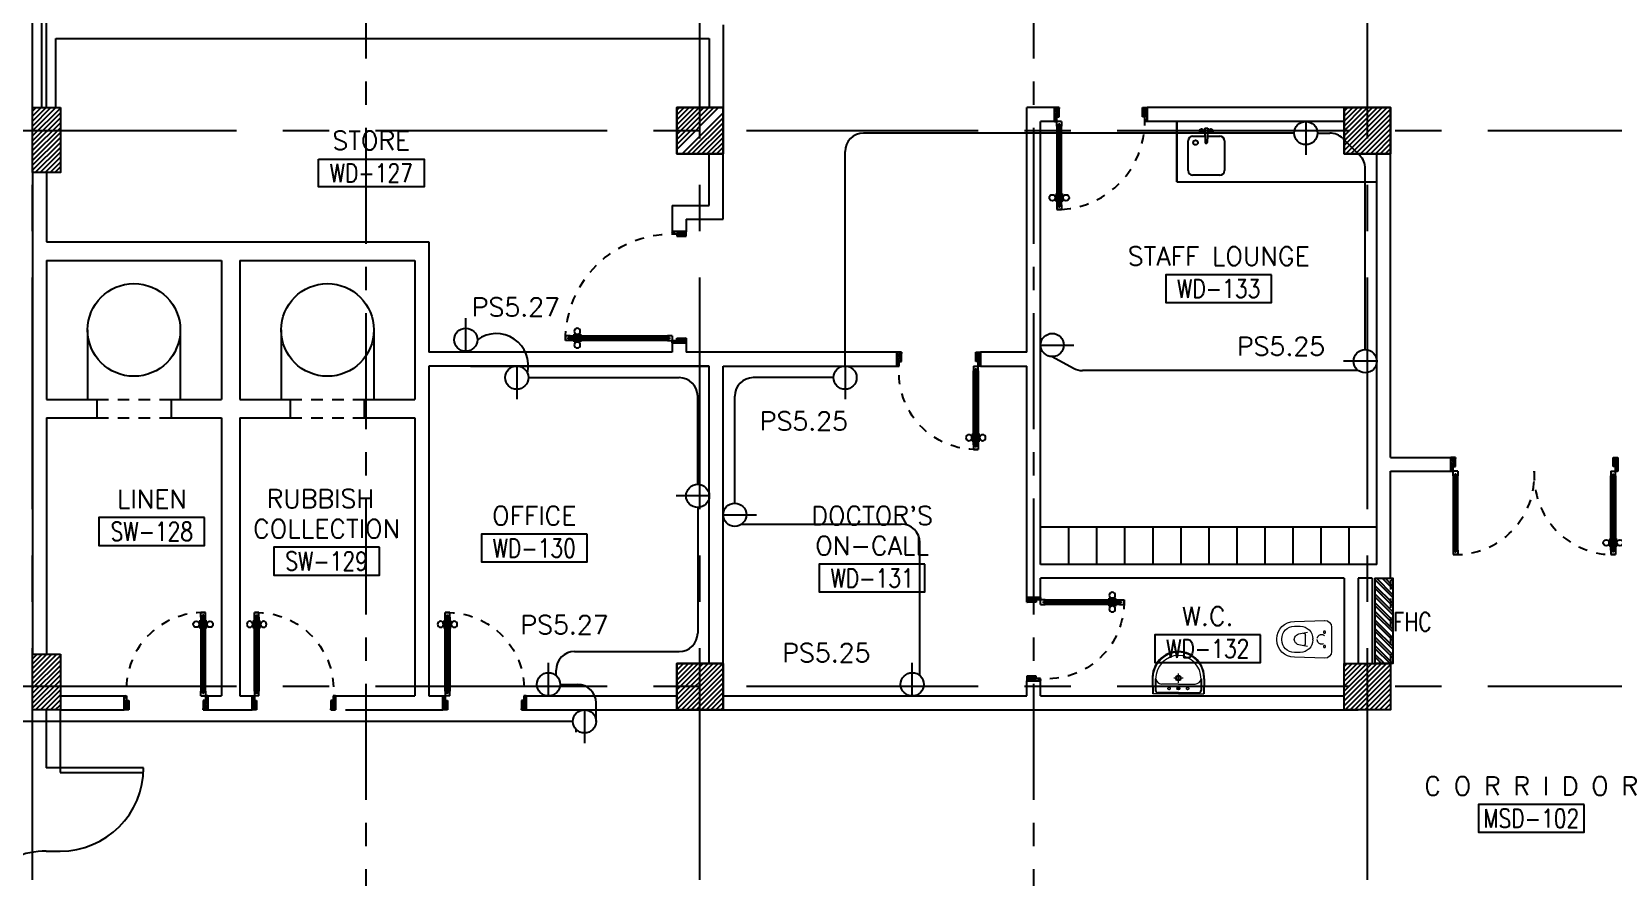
# Model space of a CAD drawing. Extents: x 0 to 93, y -1.5 to 78.
# Drawn here: x 50.06 to 67.12, y 34.56 to 43.69 of the extents above; entities that cross this region are included whole.
import ezdxf
from ezdxf.enums import TextEntityAlignment as Align

# ---------------------------------------------------------------- set-up
doc = ezdxf.new("R2010")
doc.units = 0
doc.header["$MEASUREMENT"] = 0
for name, pattern in [('CENTER', [2, 1.25, -0.25, 0.25, -0.25]), ('CENTERX2', [4, 2.5, -0.5, 0.5, -0.5]), ('DASHED', [0.75, 0.5, -0.25]), ('HIDDEN', [0.375, 0.25, -0.125]), ('HIDDEN2', [0.1875, 0.125, -0.0625])]:
    doc.linetypes.add(name, pattern=pattern)
doc.layers.get('0').update_dxf_attribs({"color": 11, "linetype": 'CONTINUOUS'})
for name, color, linetype in [('AXES', 11, 'CENTERX2'), ('AXES1', 11, 'CENTER'), ('COL', 11, 'CONTINUOUS'), ('DOOR', 11, 'CONTINUOUS'), ('E-CLINE', 4, 'CONTINUOUS'), ('E-SOCKETS', 4, 'CONTINUOUS'), ('E-TEXT', 4, 'CONTINUOUS'), ('FHC', 11, 'CONTINUOUS'), ('FIX', 11, 'CONTINUOUS'), ('HAT', 11, 'CONTINUOUS'), ('INSUL', 11, 'CONTINUOUS'), ('Locker', 11, 'CONTINUOUS'), ('ME-FIX', 11, 'CONTINUOUS'), ('RM-BOX', 11, 'CONTINUOUS'), ('RM-NAME', 11, 'CONTINUOUS'), ('RM-NO', 11, 'CONTINUOUS'), ('SHAFT', 11, 'CONTINUOUS'), ('SUNI-FUR', 11, 'CONTINUOUS'), ('WALL', 11, 'CONTINUOUS')]:
    doc.layers.add(name, color=color, linetype=linetype)
doc.styles.add('ROMANS', font='ROMANS.shx', dxfattribs={"width": 0.6})

# ---------------------------------------------------------------- blocks, each defined once
blk = doc.blocks.new('WC1')
at = {"layer": 'FIX', "lineweight": 20}
for p, q in [((-210, 204), (-538, 194)), ((-727, 5), (-727, -5)), ((-674, 5), (-674, -5)), ((-534, 24), (-540, 0)), ((-540, 0), (-534, -24)), ((-475, 141), (-538, 141)), ((-395, 76), (-490, 60)), ((-339, 5), (-339, -5)), ((-137, 0), (-137, 131)), ((-137, -131), (-137, 0)), ((-538, -141), (-475, -141)), ((-490, -60), (-395, -76)), ((-538, -194), (-210, -204)), ((-213, -204), (-210, -204))]:
    blk.add_line(p, q, dxfattribs=at)
at = {"layer": 'FIX', "linetype": 'Continuous', "lineweight": 20}
blk.add_line((-420, -47), (-420, 45), dxfattribs=at)
at = {"layer": 'FIX', "linetype": 'HIDDEN2', "lineweight": 20, "ltscale": 0.3}
blk.add_circle((-245, 0), 49.8, dxfattribs=at)
at = {"layer": 'FIX', "linetype": 'HIDDEN', "lineweight": 20, "ltscale": 0.05}
for centre in [(-213, 78), (-213, -77)]:
    blk.add_circle(centre, 11.6, dxfattribs=at)
at = {"layer": 'FIX', "lineweight": 20}
for centre, radius, start, end in [((-538, 5), 189, 90, 180), ((-210, 131), 73, 360, 90), ((-538, 5), 136, 90, 180), ((-473, -7), 68.2, 128.9242, 152.8468), ((-464, -18), 82, 108.496, 128.9242), ((-475, 5), 136, 360, 90), ((-538, -5), 189, 180, 270), ((-538, -5), 136, 180, 270), ((-473, 7), 68.2, 207.1532, 231.0758), ((-464, 18), 82, 231.0758, 251.504), ((-475, -5), 136, 270, 0), ((-210, -131), 73, 270, 0)]:
    blk.add_arc(centre, radius, start, end, dxfattribs=at)
at = {"layer": 'FIX', "linetype": 'Continuous', "lineweight": 20}
for centre, start, end in [((-443, 46), 357.6662, 91.6121), ((-442, -46), 268.3879, 2.3338)]:
    blk.add_arc(centre, 22.3, start, end, dxfattribs=at)
blk = doc.blocks.new('LAV1')
at = {"layer": 'FIX', "linetype": 'ByBlock', "ltscale": 0.3}
for p, q in [((-280, 210), (-275, 50)), ((-245, 210), (-245, 85)), ((245, 210), (245, 85)), ((280, 210), (275, 50)), ((0, 60), (-220, 60)), ((0, 60), (220, 60))]:
    blk.add_line(p, q, dxfattribs=at)
at = {"layer": 'FIX', "linetype": 'Continuous', "lineweight": 20}
for p, q in [((-275, 210), (-275, 50)), ((275, 210), (275, 50)), ((0, 50), (-275, 50)), ((0, 50), (-252, 50)), ((0, 155), (-181, 155)), ((0, 155), (181, 155)), ((0, 50), (275, 50)), ((0, 50), (252, 50))]:
    blk.add_line(p, q, dxfattribs=at)
at = {"layer": 'FIX', "linetype": 'DASHED', "lineweight": 20, "ltscale": 0.05}
for p, q in [((50, 220), (-50, 220)), ((0, 170), (0, 270)), ((0, 170), (0, 270))]:
    blk.add_line(p, q, dxfattribs=at)
at = {"layer": 'FIX', "lineweight": 20}
for p, q in [((16, 107), (-15, 107)), ((0, 92), (0, 123))]:
    blk.add_line(p, q, dxfattribs=at)
for centre, radius in [((0, 220), 29.5), ((0, 220), 22.5), ((0, 107), 15.5)]:
    blk.add_circle(centre, radius, dxfattribs=at)
at = {"layer": 'FIX', "linetype": 'HIDDEN', "lineweight": 20, "ltscale": 0.05}
for centre in [(-100, 107), (100, 107)]:
    blk.add_circle(centre, 12.4, dxfattribs=at)
at = {"layer": 'FIX', "linetype": 'ByBlock', "ltscale": 0.3}
for centre, radius, start, end in [((7, 220), 287, 91.3776, 182.0064), ((-7, 220), 287, 357.9936, 88.6224), ((-220, 85), 24.9, 179.7021, 269.9486), ((220, 85), 24.9, 270.0514, 0.2979)]:
    blk.add_arc(centre, radius, start, end, dxfattribs=at)
at = {"layer": 'FIX', "linetype": 'Continuous', "lineweight": 20}
for centre, radius, start, end in [((8, 217), 283, 91.6988, 181.351), ((8, 212), 253, 91.7328, 180.4884), ((-8, 217), 283, 358.649, 88.3012), ((-8, 212), 253, 359.5116, 88.2672), ((-179, 222), 66.9, 190.2006, 268.0786), ((179, 222), 66.9, 271.9214, 349.7994)]:
    blk.add_arc(centre, radius, start, end, dxfattribs=at)
blk = doc.blocks.new('A$C376C1807')
at = {"layer": 'DOOR'}
for p, q in [((0, 0.9), (0, 0.85)), ((0.9, 0.9), (0, 0.9)), ((0, 0.85), (0.899, 0.85))]:
    blk.add_line(p, q, dxfattribs=at)
blk.add_arc((0, 0.9), 0.9, 270, 0, dxfattribs=at)
blk = doc.blocks.new('DOOR90')
at = {"layer": 'DOOR', "linetype": 'ByBlock'}
for p, q in [((0, 0), (-150, 0)), ((-200, -25), (-1000, -25)), ((-200, -42), (-1000, -42)), ((-200, -58), (-1000, -58)), ((-1000, -75), (-200, -75))]:
    blk.add_line(p, q, dxfattribs=at)
at = {"layer": 'DOOR', "color": 0, "linetype": 'ByBlock'}
for p, q in [((-150, 0), (-150, -25)), ((-150, 0), (0, 0)), ((0, -50), (0, 0)), ((-1050, -25), (-1050, -75)), ((-1050, -75), (-1050, -25)), ((-1000, -25), (-1050, -25)), ((-1000, -75), (-1050, -75)), ((-1020, -42), (-1020, -58)), ((-1000, -42), (-1020, -42)), ((-1000, -58), (-1020, -58)), ((-1000, -25), (-1000, -42)), ((-1000, -58), (-1000, -75)), ((-968, -25), (-968, -18)), ((-878, -18), (-968, -18)), ((-968, -75), (-968, -82)), ((-878, -82), (-968, -82)), ((-955, -18), (-955, -9)), ((-955, -9), (-890, -9)), ((-955, -18), (-890, -18)), ((-955, -82), (-955, -91)), ((-955, -82), (-890, -82)), ((-955, -91), (-890, -91)), ((-890, -18), (-890, -9)), ((-890, -82), (-890, -91)), ((-878, -25), (-878, -18)), ((-878, -75), (-878, -82)), ((-200, -42), (-200, -25)), ((-200, -25), (-150, -25)), ((-180, -42), (-200, -42)), ((-200, -75), (-200, -58)), ((-200, -58), (-180, -58)), ((-150, -75), (-200, -75)), ((-180, -58), (-180, -42)), ((-150, -75), (-150, -25)), ((-150, -25), (-100, -25)), ((-100, -25), (-100, -50)), ((-100, -50), (0, -50)), ((-100, -850), (0, -850)), ((-100, -875), (-100, -850)), ((0, -850), (0, -900)), ((-150, -900), (-150, -875)), ((-150, -875), (-100, -875)), ((0, -900), (-150, -900)), ((-150, -900), (0, -900))]:
    blk.add_line(p, q, dxfattribs=at)
at = {"layer": 'DOOR', "color": 9, "linetype": 'ByBlock'}
for p, q in [((0, -50), (-114, 0)), ((0, -50), (-40, 0)), ((0, -50), (-100, -37)), ((0, -850), (-114, -900)), ((0, -850), (-100, -863)), ((0, -850), (-40, -900))]:
    blk.add_line(p, q, dxfattribs=at)
at = {"layer": 'DOOR', "color": 0, "linetype": 'ByBlock'}
for centre in [(-923, 24), (-923, -124)]:
    blk.add_circle(centre, 32.4, dxfattribs=at)
at = {"layer": 'DOOR', "color": 9, "linetype": 'ByBlock'}
for centre, radius, start, end in [((0, -50), 74.4, 137.7764, 180), ((0, -50), 54.4, 113.2074, 180), ((0, -50), 154, 161.1053, 166.2858), ((0, -50), 134, 158.1598, 169.28), ((0, -50), 114, 154.0838, 167.3774), ((0, -50), 94.4, 148.0182, 180), ((0, -50), 34.4, 90, 180), ((0, -50), 14.4, 90, 180), ((0, -850), 94.4, 180, 211.9818), ((0, -850), 74.4, 180, 222.2236), ((0, -850), 54.4, 180, 246.7926), ((0, -850), 34.4, 180, 270), ((0, -850), 14.4, 180, 270), ((0, -850), 154, 193.7142, 198.8947), ((0, -850), 134, 190.72, 201.8402)]:
    blk.add_arc(centre, radius, start, end, dxfattribs=at)
at = {"layer": 'DOOR', "linetype": 'HIDDEN', "ltscale": 0.5}
blk.add_arc((-222, -50), 828, 178.2701, 275.003, dxfattribs=at)
blk = doc.blocks.new('A$C272A55A0')
at = {"layer": 'DOOR', "color": 0, "linetype": 'ByBlock'}
for p, q in [((0, 900), (0, 1050)), ((50, 1050), (0, 1050)), ((50, 950), (50, 1050)), ((1750, 950), (1750, 1050)), ((1750, 1050), (1800, 1050)), ((1800, 1050), (1800, 900)), ((0, 900), (25, 900)), ((25, 950), (50, 950)), ((25, 900), (25, 950)), ((75, 900), (25, 900)), ((25, 850), (25, 900)), ((58, 870), (42, 870)), ((42, 870), (42, 850)), ((58, 850), (58, 870)), ((75, 900), (75, 850)), ((1725, 900), (1775, 900)), ((1725, 900), (1725, 850)), ((1742, 870), (1758, 870)), ((1742, 850), (1742, 870)), ((1775, 950), (1750, 950)), ((1758, 870), (1758, 850)), ((1775, 900), (1775, 950)), ((1800, 900), (1775, 900)), ((1775, 850), (1775, 900)), ((42, 850), (25, 850)), ((75, 850), (58, 850)), ((1725, 850), (1742, 850)), ((1758, 850), (1775, 850)), ((1725, 173), (1718, 173)), ((1718, 173), (1718, 83)), ((1775, 173), (1782, 173)), ((1782, 173), (1782, 83)), ((25, 50), (42, 50)), ((25, 50), (25, 0)), ((25, 0), (75, 0)), ((75, 0), (25, 0)), ((42, 50), (42, 30)), ((42, 30), (58, 30)), ((58, 50), (75, 50)), ((58, 50), (58, 30)), ((75, 50), (75, 0)), ((1718, 160), (1709, 160)), ((1709, 95), (1709, 160)), ((1718, 95), (1709, 95)), ((1718, 95), (1718, 160)), ((1725, 83), (1718, 83)), ((1742, 50), (1725, 50)), ((1725, 50), (1725, 0)), ((1775, 0), (1725, 0)), ((1725, 0), (1775, 0)), ((1742, 50), (1742, 30)), ((1758, 30), (1742, 30)), ((1775, 50), (1758, 50)), ((1758, 50), (1758, 30)), ((1775, 83), (1782, 83)), ((1775, 50), (1775, 0)), ((1782, 160), (1791, 160)), ((1782, 95), (1782, 160)), ((1782, 95), (1791, 95)), ((1791, 95), (1791, 160))]:
    blk.add_line(p, q, dxfattribs=at)
at = {"layer": 'DOOR', "color": 9, "linetype": 'ByBlock'}
for p, q in [((50, 1050), (0, 1010)), ((50, 1050), (0, 937)), ((50, 1050), (37, 950)), ((1750, 1050), (1800, 1010)), ((1750, 1050), (1800, 937)), ((1750, 1050), (1763, 950))]:
    blk.add_line(p, q, dxfattribs=at)
at = {"layer": 'DOOR', "linetype": 'ByBlock'}
for p, q in [((25, 850), (25, 50)), ((42, 850), (42, 50)), ((58, 850), (58, 50)), ((75, 50), (75, 850)), ((1725, 50), (1725, 850)), ((1742, 850), (1742, 50)), ((1758, 850), (1758, 50)), ((1775, 850), (1775, 50))]:
    blk.add_line(p, q, dxfattribs=at)
at = {"layer": 'DOOR', "color": 0, "linetype": 'ByBlock'}
for centre in [(1676, 128), (1824, 128)]:
    blk.add_circle(centre, 32.4, dxfattribs=at)
at = {"layer": 'DOOR', "color": 9, "linetype": 'ByBlock'}
for centre, radius, start, end in [((50, 1050), 54.4, 203.2074, 270), ((50, 1050), 34.4, 180, 270), ((50, 1050), 14.4, 180, 270), ((1750, 1050), 14.4, 270, 0), ((1750, 1050), 34.4, 270, 0), ((1750, 1050), 54.4, 270, 336.7926), ((50, 1050), 74.4, 227.7764, 270), ((50, 1050), 94.4, 238.0182, 270), ((50, 1050), 114, 244.0838, 257.3774), ((50, 1050), 134, 248.1598, 259.28), ((50, 1050), 154, 251.1053, 256.2858), ((1750, 1050), 74.4, 270, 312.2236), ((1750, 1050), 94.4, 270, 301.9818), ((1750, 1050), 114, 282.6226, 295.9162), ((1750, 1050), 134, 280.72, 291.8402), ((1750, 1050), 154, 283.7142, 288.8947)]:
    blk.add_arc(centre, radius, start, end, dxfattribs=at)
at = {"layer": 'DOOR', "linetype": 'HIDDEN', "ltscale": 0.5}
for centre, start, end in [((50, 851), 268.3174, 3.2965), ((1750, 851), 176.7035, 271.6826)]:
    blk.add_arc(centre, 851, start, end, dxfattribs=at)
at = {"layer": 'WALL', "linetype": 'ByBlock'}
blk.add_line((1800, 900), (1800, 1050), dxfattribs=at)
blk = doc.blocks.new('C11')
at = {"layer": 'HAT'}
h = blk.add_hatch(dxfattribs=at)
h.set_pattern_fill('ANSI31', color=256, scale=300, style=0)
h.set_pattern_definition([(45, (-248556.182, -75061.005), (-26.5165043, 26.5165043), [])])
h.paths.add_polyline_path([(300, 700), (0, 700), (0, 350), (300, 350)])
h.paths.add_polyline_path([(300, 350), (0, 350), (0, 0), (300, 0)])
at = {"layer": 'COL'}
blk.add_lwpolyline([(300, 700), (300, 0), (0, 0), (0, 700)], close=True, dxfattribs=at)
blk = doc.blocks.new('RM1')
at = {"layer": 'RM-BOX'}
blk.add_lwpolyline([(570, -200), (-570, -200), (-570, -500), (570, -500)], close=True, dxfattribs=at)
at = {"layer": 'RM-NAME', "style": 'ROMANS'}
for tag, p in [('ROOMNAME1', (0, 324)), ('ROOMNAME2', (0, 0))]:
    blk.add_attdef(tag, text='', height=200, dxfattribs=at).set_placement(p, align=Align.MIDDLE)
at = {"layer": 'RM-NO', "style": 'ROMANS', "width": 0.8}
blk.add_attdef('ROOMNO', text='', height=200, dxfattribs=at).set_placement((0, -350), align=Align.MIDDLE)
blk = doc.blocks.new('*X77')
at = {"color": 0}
for p, q in [((235129, 149533), (235585, 149990)), ((235129, 149586), (235532, 149990)), ((235129, 149639), (235479, 149990)), ((235129, 149692), (235426, 149990)), ((235129, 149745), (235373, 149990)), ((235129, 149798), (235320, 149990)), ((235129, 149851), (235267, 149990)), ((235129, 149905), (235214, 149990)), ((235129, 149958), (235161, 149990)), ((235138, 149490), (235629, 149980)), ((235191, 149490), (235629, 149927)), ((235244, 149490), (235629, 149874)), ((235297, 149490), (235629, 149821)), ((235350, 149490), (235629, 149768)), ((235403, 149490), (235629, 149715)), ((235456, 149490), (235629, 149662)), ((235509, 149490), (235629, 149609)), ((235562, 149490), (235629, 149556)), ((235615, 149490), (235629, 149503))]:
    blk.add_line(p, q, dxfattribs=at)
blk = doc.blocks.new('COL50')
at = {"layer": 'COL'}
blk.add_lwpolyline([(-250, 250), (-250, -250), (250, -250), (250, 250)], close=True, dxfattribs=at)
blk = doc.blocks.new('DOOR100')
at = {"layer": 'DOOR', "color": 0, "linetype": 'ByBlock'}
for p, q in [((-92, 1206), (-92, 1141)), ((-83, 1206), (-92, 1206)), ((-83, 1129), (-83, 1219)), ((-76, 1219), (-83, 1219)), ((-83, 1206), (-83, 1141)), ((-76, 1251), (-76, 1301)), ((-76, 1301), (-26, 1301)), ((-26, 1301), (-76, 1301)), ((-59, 1251), (-76, 1251)), ((-59, 1251), (-59, 1271)), ((-43, 1271), (-59, 1271)), ((-43, 1251), (-43, 1271)), ((-26, 1251), (-43, 1251)), ((-26, 1251), (-26, 1301)), ((-26, 1219), (-19, 1219)), ((-19, 1129), (-19, 1219)), ((-19, 1206), (-19, 1141)), ((-19, 1206), (-10, 1206)), ((-10, 1206), (-10, 1141)), ((-83, 1141), (-92, 1141)), ((-76, 1129), (-83, 1129)), ((-26, 1129), (-19, 1129)), ((-19, 1141), (-10, 1141)), ((-76, 200), (-59, 200)), ((-76, 150), (-76, 200)), ((-59, 200), (-59, 180)), ((-59, 180), (-43, 180)), ((-43, 200), (-26, 200)), ((-43, 180), (-43, 200)), ((-26, 200), (-26, 150)), ((-1201, 0), (-1201, 150)), ((-1201, 150), (-1176, 150)), ((-1201, 150), (-1201, 0)), ((-1151, 0), (-1201, 0)), ((-1176, 150), (-1176, 100)), ((-1176, 100), (-1151, 100)), ((-1151, 100), (-1151, 0)), ((-76, 150), (-26, 150)), ((-51, 100), (-51, 0)), ((-26, 100), (-51, 100)), ((-51, 0), (-1, 0)), ((-1, 150), (-26, 150)), ((-26, 150), (-26, 100)), ((-1, 150), (-1, 0))]:
    blk.add_line(p, q, dxfattribs=at)
at = {"layer": 'DOOR', "linetype": 'ByBlock'}
for p, q in [((-76, 1251), (-76, 200)), ((-59, 200), (-59, 1251)), ((-43, 200), (-43, 1251)), ((-26, 200), (-26, 1251))]:
    blk.add_line(p, q, dxfattribs=at)
at = {"layer": 'DOOR', "color": 9, "linetype": 'ByBlock'}
for p, q in [((-1151, 0), (-1201, 114)), ((-1151, 0), (-1201, 40)), ((-1151, 0), (-1164, 100)), ((-51, 0), (-1, 114)), ((-51, 0), (-38, 100)), ((-51, 0), (-1, 40))]:
    blk.add_line(p, q, dxfattribs=at)
at = {"layer": 'DOOR', "color": 0, "linetype": 'ByBlock'}
for centre in [(-125, 1174), (22, 1174)]:
    blk.add_circle(centre, 32.4, dxfattribs=at)
at = {"layer": 'DOOR', "linetype": 'HIDDEN', "ltscale": 0.5}
blk.add_arc((-27, 152), 1149, 89.961, 180.0931, dxfattribs=at)
at = {"layer": 'DOOR', "color": 9, "linetype": 'ByBlock'}
for centre, radius, start, end in [((-1151, 0), 154, 103.7142, 108.8947), ((-1151, 0), 134, 100.72, 111.8402), ((-1151, 0), 94.4, 90, 121.9818), ((-1151, 0), 74.4, 90, 132.2236), ((-1151, 0), 54.4, 90, 156.7926), ((-1151, 0), 34.4, 90, 180), ((-1151, 0), 14.4, 90, 180), ((-51, 0), 94.4, 58.0182, 90), ((-51, 0), 74.4, 47.7764, 90), ((-51, 0), 54.4, 23.2074, 90), ((-51, 0), 34.4, 0, 90), ((-51, 0), 14.4, 0, 90), ((-51, 0), 134, 68.1598, 79.28), ((-51, 0), 114, 64.0838, 77.3774), ((-51, 0), 154, 71.1053, 76.2858)]:
    blk.add_arc(centre, radius, start, end, dxfattribs=at)
blk = doc.blocks.new('*X78')
at = {"color": 0}
for p, q in [((227926, 149490), (228426, 149990)), ((227929, 149546), (228373, 149990)), ((227929, 149599), (228319, 149990)), ((227929, 149652), (228266, 149990)), ((227929, 149705), (228213, 149990)), ((227929, 149758), (228160, 149990)), ((227929, 149811), (228107, 149990)), ((227929, 149864), (228054, 149990)), ((227929, 149917), (228001, 149990)), ((227929, 149970), (227948, 149990)), ((227979, 149490), (228429, 149940)), ((228032, 149490), (228429, 149887)), ((228085, 149490), (228429, 149834)), ((228138, 149490), (228429, 149781)), ((228191, 149490), (228429, 149728)), ((228244, 149490), (228429, 149675)), ((228297, 149490), (228429, 149622)), ((228350, 149490), (228429, 149568)), ((228403, 149490), (228429, 149515))]:
    blk.add_line(p, q, dxfattribs=at)
blk = doc.blocks.new('*X74')
at = {"color": 0}
for p, q in [((235129, 155526), (235592, 155990)), ((235129, 155579), (235539, 155990)), ((235129, 155632), (235486, 155990)), ((235129, 155685), (235433, 155990)), ((235129, 155738), (235380, 155990)), ((235129, 155791), (235327, 155990)), ((235129, 155844), (235274, 155990)), ((235129, 155897), (235221, 155990)), ((235129, 155950), (235168, 155990)), ((235145, 155490), (235629, 155973)), ((235198, 155490), (235629, 155920)), ((235251, 155490), (235629, 155867)), ((235304, 155490), (235629, 155814)), ((235357, 155490), (235629, 155761)), ((235410, 155490), (235629, 155708)), ((235464, 155490), (235629, 155655)), ((235517, 155490), (235629, 155602)), ((235570, 155490), (235629, 155549)), ((235623, 155490), (235629, 155496))]:
    blk.add_line(p, q, dxfattribs=at)
blk = doc.blocks.new('DOOR-10')
at = {"layer": 'DOOR', "color": 0, "linetype": 'ByBlock'}
for p, q in [((-26, 1100), (-76, 1100)), ((-76, 1100), (-26, 1100)), ((-76, 1050), (-76, 1100)), ((-59, 1050), (-76, 1050)), ((-43, 1070), (-59, 1070)), ((-59, 1050), (-59, 1070)), ((-43, 1050), (-43, 1070)), ((-26, 1050), (-43, 1050)), ((-26, 1050), (-26, 1100)), ((-83, 1005), (-92, 1005)), ((-92, 1005), (-92, 940)), ((-83, 940), (-92, 940)), ((-76, 1018), (-83, 1018)), ((-83, 928), (-83, 1018)), ((-83, 1005), (-83, 940)), ((-76, 928), (-83, 928)), ((-26, 1018), (-18, 1018)), ((-26, 928), (-18, 928)), ((-18, 928), (-18, 1018)), ((-18, 1005), (-9, 1005)), ((-18, 1005), (-18, 940)), ((-18, 940), (-9, 940)), ((-9, 1005), (-9, 940)), ((-76, 200), (-59, 200)), ((-76, 150), (-76, 200)), ((-59, 200), (-59, 180)), ((-59, 180), (-43, 180)), ((-43, 200), (-26, 200)), ((-43, 180), (-43, 200)), ((-26, 200), (-26, 150)), ((-1001, 0), (-1001, 150)), ((-1001, 150), (-976, 150)), ((-1001, 150), (-1001, 0)), ((-951, 0), (-1001, 0)), ((-976, 150), (-976, 100)), ((-976, 100), (-951, 100)), ((-951, 100), (-951, 0)), ((-76, 150), (-26, 150)), ((-51, 100), (-51, 0)), ((-26, 100), (-51, 100)), ((-51, 0), (-1, 0)), ((-1, 150), (-26, 150)), ((-26, 150), (-26, 100))]:
    blk.add_line(p, q, dxfattribs=at)
at = {"layer": 'DOOR', "linetype": 'ByBlock'}
for p, q in [((-76, 1050), (-76, 200)), ((-59, 200), (-59, 1050)), ((-43, 200), (-43, 1050)), ((-26, 200), (-26, 1050))]:
    blk.add_line(p, q, dxfattribs=at)
at = {"layer": 'DOOR', "color": 9, "linetype": 'ByBlock'}
for p, q in [((-951, 0), (-1001, 114)), ((-951, 0), (-1001, 40)), ((-951, 0), (-964, 100)), ((-51, 0), (-1, 114)), ((-51, 0), (-37, 100)), ((-51, 0), (-1, 40)), ((-1, 0), (-1, 150))]:
    blk.add_line(p, q, dxfattribs=at)
at = {"layer": 'DOOR', "color": 0, "linetype": 'ByBlock'}
for centre in [(-124, 973), (23, 973)]:
    blk.add_circle(centre, 32.4, dxfattribs=at)
at = {"layer": 'DOOR', "linetype": 'HIDDEN', "ltscale": 0.5}
blk.add_arc((-23, 149), 952, 93.1482, 179.9482, dxfattribs=at)
at = {"layer": 'DOOR', "color": 9, "linetype": 'ByBlock'}
for centre, radius, start, end in [((-951, 0), 154, 103.7142, 108.8947), ((-951, 0), 134, 100.72, 111.8402), ((-951, 0), 94.4, 90, 121.9818), ((-951, 0), 74.4, 90, 132.2236), ((-951, 0), 54.4, 90, 156.7926), ((-951, 0), 34.4, 90, 180), ((-951, 0), 14.4, 90, 180), ((-51, 0), 94.4, 58.0182, 90), ((-51, 0), 74.4, 47.7764, 90), ((-51, 0), 54.4, 23.2074, 90), ((-51, 0), 34.4, 0, 90), ((-51, 0), 14.4, 0, 90), ((-51, 0), 134, 68.1598, 79.28), ((-51, 0), 114, 64.0838, 77.3774), ((-51, 0), 154, 71.1053, 76.2858)]:
    blk.add_arc(centre, radius, start, end, dxfattribs=at)
blk = doc.blocks.new('*X79')
at = {"color": 0}
for p, q in [((227929, 155538), (228380, 155990)), ((227929, 155592), (228327, 155990)), ((227929, 155645), (228274, 155990)), ((227929, 155698), (228221, 155990)), ((227929, 155751), (228168, 155990)), ((227929, 155804), (228115, 155990)), ((227929, 155857), (228062, 155990)), ((227929, 155910), (228009, 155990)), ((227929, 155963), (227956, 155990)), ((227986, 155490), (228429, 155932)), ((228039, 155490), (228429, 155879)), ((228092, 155490), (228429, 155826)), ((228145, 155490), (228429, 155773)), ((228198, 155490), (228429, 155720)), ((228251, 155490), (228429, 155667)), ((228304, 155490), (228429, 155614)), ((228357, 155490), (228429, 155561)), ((228410, 155490), (228429, 155508))]:
    blk.add_line(p, q, dxfattribs=at)

msp = doc.modelspace()

# ---------------------------------------------------------------- hatches: boundary and pattern name
at = {"layer": 'FHC', "linetype": 'ByBlock', "ltscale": 0.3}
h = msp.add_hatch(dxfattribs=at)
h.set_pattern_fill('ANSI32', color=11, scale=0.175, angle=90, style=0)
h.set_pattern_definition([(135, (95.79776, -195.32618), (-0.046403883, -0.046403883), []), (135, (95.79776, -195.295246), (-0.046403883, -0.046403883), [])])
h.paths.add_polyline_path([(64.7468, 37.79), (64.5568, 37.79), (64.5568, 36.87), (64.7468, 36.87)])
h.paths.add_polyline_path([(65.1679, 36.6574), (64.747, 36.6574), (64.747, 36.9199), (65.1679, 36.9199)], flags=9)
at = {"layer": 'HAT'}
h = msp.add_hatch(dxfattribs=at)
h.set_pattern_fill('ANSI31', color=256, scale=0.3, style=0)
h.set_pattern_definition([(45, (-250.46453, -18.391005), (-0.0265165043, 0.0265165043), [])])
h.paths.add_polyline_path([(50.3717, 36.97), (50.0717, 36.97), (50.0717, 36.62), (50.3717, 36.62)])
h.paths.add_polyline_path([(50.3717, 36.62), (50.0717, 36.62), (50.0717, 36.37), (50.3717, 36.37)])

# ---------------------------------------------------------------- linework, layer by layer
at = {"layer": 'AXES'}
for p, q in [((57.2717, -1.4643), (57.2717, 77.3484)), ((64.4717, -1.4643), (64.4717, 77.3484)), ((50.0717, -1.4643), (50.0717, 76.9984)), ((92.2717, 42.62), (24.2317, 42.62)), ((92.2717, 36.62), (24.2317, 36.62))]:
    msp.add_line(p, q, dxfattribs=at)
at = {"layer": 'AXES1'}
for p, q in [((53.6717, 5.4), (53.6717, 64.22)), ((60.8717, 5.4), (60.8717, 64.22))]:
    msp.add_line(p, q, dxfattribs=at)
at = {"layer": 'COL'}
msp.add_line((50.2217, 41.42), (54.3467, 41.42), dxfattribs=at)
msp.add_lwpolyline([(50.3717, 36.97), (50.3717, 36.37), (50.0717, 36.37), (50.0717, 36.97)], close=True, dxfattribs=at)
at = {"layer": 'DOOR', "linetype": 'Continuous'}
msp.add_line((50.2196, 34.845), (50.3696, 34.845), dxfattribs=at)
at = {"layer": 'E-CLINE', "color": 4}
for p, q in [((62.6174, 42.595), (59.0367, 42.595)), ((63.682, 42.595), (62.1191, 42.595)), ((63.932, 42.595), (64.0647, 42.595)), ((64.2062, 42.5364), (64.389, 42.3536)), ((58.8367, 40.08), (58.8367, 42.395)), ((64.4476, 40.2575), (64.4476, 42.2122)), ((61.0717, 40.1825), (61.3014, 40.057)), ((55.42, 39.955), (57.0467, 39.955)), ((58.7117, 39.955), (57.8467, 39.955)), ((64.3726, 40.0325), (61.3973, 40.0325)), ((57.2467, 38.8039), (57.2467, 39.755)), ((57.6467, 38.6), (57.6467, 39.755)), ((57.2467, 38.5539), (57.2467, 37.199)), ((57.7216, 38.375), (59.4432, 38.375)), ((59.6432, 36.739), (59.6432, 38.175)), ((55.9195, 36.999), (57.0467, 36.999)), ((55.7195, 36.739), (55.7195, 36.799)), ((55.932, 36.1622), (55.932, 36.1281))]:
    msp.add_line(p, q, dxfattribs=at)
at = {"layer": 'E-CLINE', "color": 4, "linetype": 'Continuous'}
for p, q in [((55.7622, 36.645), (55.9507, 36.645)), ((56.1507, 36.245), (56.1507, 36.445)), ((55.9007, 36.245), (47.2436, 36.245))]:
    msp.add_line(p, q, dxfattribs=at)
at = {"layer": 'E-CLINE', "color": 4}
for centre, start, end in [((59.0367, 42.395), 90, 180), ((64.0647, 42.395), 45, 90), ((64.2476, 42.2122), 0, 45), ((57.0467, 39.755), 0, 90), ((57.8467, 39.755), 90, 180), ((61.3973, 40.2325), 241.34663, 270), ((59.4432, 38.175), 0, 90), ((57.0467, 37.199), 270, 0), ((55.9195, 36.799), 90, 180)]:
    msp.add_arc(centre, 0.2, start, end, dxfattribs=at)
at = {"layer": 'E-CLINE', "color": 4, "linetype": 'Continuous'}
for centre, radius, start, end in [((55.0737, 40.0839), 0.3466, 346.43992, 125.9406), ((55.9507, 36.445), 0.2, 0, 90)]:
    msp.add_arc(centre, radius, start, end, dxfattribs=at)
at = {"layer": 'E-SOCKETS'}
for p, q in [((63.807, 42.72), (63.807, 42.3617)), ((54.7452, 40.2395), (54.7452, 40.5978)), ((60.9467, 40.3075), (61.305, 40.3075)), ((64.5726, 40.1325), (64.2142, 40.1325)), ((55.295, 40.08), (55.295, 39.7217)), ((58.8367, 40.08), (58.8367, 39.7217)), ((57.3717, 38.6789), (57.0133, 38.6789)), ((57.5217, 38.475), (57.88, 38.475)), ((55.6372, 36.52), (55.6372, 36.8783)), ((59.5609, 36.52), (59.5609, 36.8783)), ((56.0257, 36.37), (56.0257, 36.0117))]:
    msp.add_line(p, q, dxfattribs=at)
for centre in [(63.807, 42.595), (54.7452, 40.3645), (61.0717, 40.3075), (64.4476, 40.1325), (55.295, 39.955), (58.8367, 39.955), (57.2467, 38.6789), (57.6467, 38.475), (55.6372, 36.645), (59.5609, 36.645), (56.0257, 36.245)]:
    msp.add_circle(centre, 0.125, dxfattribs=at)
at = {"layer": 'FHC', "linetype": 'ByBlock', "ltscale": 0.3}
msp.add_lwpolyline([(64.5568, 36.87), (64.5568, 37.79), (64.7468, 37.79), (64.7468, 36.87)], close=True, dxfattribs=at)
at = {"layer": 'INSUL'}
for p, q in [((50.1717, 42.87), (50.1717, 45.17)), ((50.2217, 42.87), (50.2217, 45.17))]:
    msp.add_line(p, q, dxfattribs=at)
at = {"layer": 'Locker'}
msp.add_line((64.5717, 38.34), (60.9467, 38.34), dxfattribs=at)
at = {"layer": 'Locker', "linetype": 'Continuous'}
for p, q in [((61.2487, 38.34), (61.2487, 37.94)), ((61.5508, 38.34), (61.5508, 37.94)), ((61.8529, 38.34), (61.8529, 37.94)), ((62.155, 38.34), (62.155, 37.94)), ((62.4571, 38.34), (62.4571, 37.94)), ((62.7592, 38.34), (62.7592, 37.94)), ((63.0613, 38.34), (63.0613, 37.94)), ((63.3633, 38.34), (63.3633, 37.94)), ((63.6654, 38.34), (63.6654, 37.94)), ((63.9675, 38.34), (63.9675, 37.94)), ((64.2696, 38.34), (64.2696, 37.94))]:
    msp.add_line(p, q, dxfattribs=at)
at = {"layer": 'ME-FIX'}
for p, q in [((62.4171, 42.718), (62.4171, 42.068)), ((62.4171, 42.068), (62.4171, 42.718)), ((62.5365, 42.1903), (62.5365, 42.5114)), ((62.5864, 42.5613), (62.7229, 42.5613)), ((62.7169, 42.6495), (62.7229, 42.4942)), ((62.7169, 42.6495), (62.7489, 42.6495)), ((62.7489, 42.6495), (62.7429, 42.4942)), ((62.7429, 42.5613), (62.8793, 42.5613)), ((62.9292, 42.5114), (62.9292, 42.1903)), ((62.4171, 42.068), (64.5716, 42.068)), ((62.8793, 42.1405), (62.5864, 42.1405))]:
    msp.add_line(p, q, dxfattribs=at)
for centre, radius in [((62.6184, 42.4919), 0.0255), ((62.6831, 42.6184), 0.0217), ((62.6831, 42.6184), 0.014), ((62.7826, 42.6184), 0.0217), ((62.7826, 42.6184), 0.014)]:
    msp.add_circle(centre, radius, dxfattribs=at)
for centre, radius, start, end in [((62.5864, 42.5114), 0.0499, 90, 180), ((62.7329, 42.4942), 0.00997, 180, 0), ((62.8793, 42.5114), 0.0499, 0, 90), ((62.5864, 42.1903), 0.0499, 180, 270), ((62.8793, 42.1903), 0.0499, 270, 0)]:
    msp.add_arc(centre, radius, start, end, dxfattribs=at)
at = {"layer": 'SHAFT', "linetype": 'ByBlock', "ltscale": 0.3}
for p, q in [((50.6654, 40.47), (50.6654, 39.72)), ((51.6654, 40.47), (51.6654, 39.72)), ((52.7529, 40.47), (52.7529, 39.72)), ((53.7529, 40.47), (53.7529, 39.72))]:
    msp.add_line(p, q, dxfattribs=at)
for centre in [(51.1654, 40.47), (53.2529, 40.47)]:
    msp.add_circle(centre, 0.5, dxfattribs=at)
at = {"layer": 'SUNI-FUR', "linetype": 'HIDDEN2'}
for p, q in [((50.7654, 39.72), (51.5654, 39.72)), ((52.8529, 39.72), (53.6529, 39.72)), ((50.7654, 39.52), (51.5654, 39.52)), ((52.8529, 39.52), (53.6529, 39.52))]:
    msp.add_line(p, q, dxfattribs=at)
at = {"layer": 'WALL'}
for p, q in [((50.0717, 42.87), (50.0717, 45.32)), ((50.0717, 42.87), (50.0717, 45.32)), ((50.3217, 42.87), (50.3217, 43.615)), ((50.3217, 43.615), (57.3717, 43.615)), ((60.7967, 40.23), (60.7967, 42.87)), ((61.0967, 42.87), (60.7967, 42.87)), ((61.0967, 42.72), (61.0967, 42.87)), ((62.0967, 42.72), (62.0967, 42.87)), ((64.2217, 42.87), (62.0967, 42.87)), ((60.9467, 37.94), (60.9467, 42.72)), ((61.0967, 42.72), (60.9467, 42.72)), ((64.2217, 42.72), (62.0967, 42.72)), ((57.3717, 41.815), (57.3717, 42.37)), ((57.5217, 41.665), (57.5217, 42.37)), ((57.5217, 41.665), (57.5217, 42.37)), ((64.5717, 37.94), (64.5717, 42.37)), ((64.7218, 39.095), (64.7218, 42.37)), ((50.0717, 42.22), (50.0717, 36.97)), ((50.2217, 42.17), (50.2217, 41.42)), ((56.9717, 41.815), (57.3717, 41.815)), ((57.1217, 41.665), (57.5217, 41.665)), ((50.2217, 41.42), (54.3467, 41.42)), ((54.3467, 41.42), (54.3467, 40.23)), ((54.3467, 41.42), (54.3467, 40.23)), ((50.2216, 41.22), (50.2216, 39.72)), ((50.2216, 41.22), (52.1092, 41.22)), ((50.2217, 41.22), (50.2217, 40.23)), ((52.1092, 41.22), (52.1092, 39.72)), ((52.3092, 41.22), (54.1967, 41.22)), ((52.3092, 41.22), (52.3092, 39.72)), ((54.1967, 41.22), (54.1967, 39.72)), ((56.9717, 40.23), (54.3467, 40.23)), ((57.3717, 40.23), (57.1217, 40.23)), ((59.3967, 40.23), (57.1217, 40.23)), ((59.3967, 40.08), (59.3967, 40.23)), ((60.2967, 40.08), (60.2967, 40.23)), ((60.7967, 40.23), (60.2967, 40.23)), ((54.3467, 40.08), (54.3467, 39.67)), ((54.3467, 40.08), (54.3467, 36.52)), ((57.3717, 40.08), (54.3467, 40.08)), ((54.3467, 40.08), (54.3467, 36.52)), ((54.7967, 40.08), (57.3717, 40.08)), ((57.3717, 36.87), (57.3717, 40.08)), ((57.5217, 36.87), (57.5217, 40.08)), ((57.5217, 40.08), (59.3967, 40.08)), ((60.2967, 40.08), (60.7967, 40.08)), ((60.7967, 37.5826), (60.7967, 40.08)), ((50.2216, 39.72), (50.7654, 39.72)), ((50.7654, 39.72), (50.7654, 39.52)), ((51.5654, 39.72), (52.1092, 39.72)), ((51.5654, 39.72), (51.5654, 39.52)), ((52.3092, 39.72), (52.8529, 39.72)), ((52.8529, 39.52), (52.8529, 39.72)), ((53.6529, 39.52), (53.6529, 39.72)), ((53.6529, 39.72), (54.1967, 39.72)), ((50.2217, 39.52), (50.2217, 36.97)), ((50.2217, 39.52), (50.2217, 36.97)), ((50.2217, 39.52), (50.7654, 39.52)), ((51.5654, 39.52), (52.1092, 39.52)), ((52.1092, 39.52), (52.1092, 36.52)), ((52.3092, 39.52), (52.8529, 39.52)), ((52.3092, 39.52), (52.3092, 36.52)), ((53.6529, 39.52), (54.1967, 39.52)), ((54.1967, 39.52), (54.1967, 36.52)), ((64.7218, 39.095), (65.3718, 39.095)), ((65.3718, 38.945), (65.3718, 39.095)), ((64.7218, 38.945), (65.3718, 38.945)), ((64.7218, 37.7899), (64.7218, 38.945)), ((50.2217, 38.07), (50.2217, 36.97)), ((64.5717, 37.94), (60.9467, 37.94)), ((60.9467, 37.5826), (60.9467, 37.79)), ((64.2217, 37.79), (64.2217, 36.87)), ((64.3718, 37.7899), (64.3718, 36.87)), ((64.5218, 37.7899), (64.3718, 37.7899)), ((64.5218, 37.7899), (64.5218, 36.87)), ((64.5568, 36.87), (64.5568, 37.7899)), ((64.5568, 37.7899), (64.7218, 37.7899)), ((50.3743, 36.52), (51.0616, 36.52)), ((51.0616, 36.52), (51.0616, 36.37)), ((51.9608, 36.52), (52.1092, 36.52)), ((51.9616, 36.52), (51.9616, 36.37)), ((52.3092, 36.52), (52.4391, 36.52)), ((52.4391, 36.52), (52.4391, 36.37)), ((53.3391, 36.52), (53.3391, 36.37)), ((53.3391, 36.52), (54.1967, 36.52)), ((54.3467, 36.52), (54.4967, 36.52)), ((54.4967, 36.52), (54.4967, 36.37)), ((54.4967, 36.52), (54.4967, 36.37)), ((55.3967, 36.52), (55.3967, 36.37)), ((55.3967, 36.52), (57.0217, 36.52)), ((57.5217, 36.52), (60.7967, 36.52)), ((60.7967, 36.52), (60.7967, 36.6826)), ((60.9467, 36.52), (60.9467, 36.6826)), ((60.9467, 36.52), (64.2217, 36.52)), ((50.2196, 36.37), (50.2196, 35.745)), ((50.3696, 36.37), (50.3696, 35.745)), ((50.3743, 36.37), (51.0616, 36.37)), ((51.9608, 36.37), (52.4391, 36.37)), ((53.4467, 36.37), (54.4967, 36.37)), ((55.3967, 36.37), (57.0217, 36.37)), ((57.5217, 36.37), (64.3718, 36.37)), ((50.3696, 35.745), (50.2196, 35.745))]:
    msp.add_line(p, q, dxfattribs=at)
at = {"layer": 'WALL', "linetype": 'ByBlock'}
for p, q in [((57.5217, 43.765), (57.5217, 42.87)), ((57.3717, 43.615), (57.3717, 42.87)), ((56.9717, 41.815), (56.9717, 41.5305)), ((57.1217, 41.665), (57.1217, 41.5305)), ((57.1217, 41.5305), (56.9717, 41.5305)), ((56.9717, 40.3305), (56.9717, 40.23)), ((57.1217, 40.3305), (56.9717, 40.3305)), ((57.1217, 40.3305), (57.1217, 40.23)), ((64.2217, 37.79), (60.9467, 37.79)), ((60.9467, 37.5826), (60.7967, 37.5826)), ((60.9467, 36.6826), (60.7967, 36.6826))]:
    msp.add_line(p, q, dxfattribs=at)
at = {"layer": 'WALL', "color": 250, "linetype": 'HIDDEN', "ltscale": 0.25}
msp.add_line((64.7241, 36.87), (64.7241, 37.7899), dxfattribs=at)
at = {"layer": 'WALL', "linetype": 'ByBlock', "ltscale": 0.3}
for points in [[(57.0217, 42.37), (57.5217, 42.37), (57.5217, 42.87), (57.0217, 42.87)], [(64.2218, 42.37), (64.7218, 42.37), (64.7218, 42.87), (64.2218, 42.87)], [(57.5217, 36.87), (57.0217, 36.87), (57.0217, 36.37), (57.5217, 36.37)]]:
    msp.add_lwpolyline(points, close=True, dxfattribs=at)

# ---------------------------------------------------------------- block references
at = {"layer": 'COL', "linetype": 'ByBlock', "xscale": 0.001, "yscale": 0.001, "zscale": 0.001}
msp.add_blockref('C11', (50.0717, 42.17), dxfattribs=at)
at = {"layer": 'COL', "xscale": -0.001, "yscale": 0.001, "zscale": 0.001}
for p in [(57.2717, 42.62), (64.4718, 42.62), (57.2717, 36.62), (64.4718, 36.62)]:
    msp.add_blockref('COL50', p, dxfattribs=at)
at = {"layer": 'DOOR', "color": 0, "linetype": 'ByBlock', "ltscale": 0.3, "xscale": 0.001, "yscale": 0.001, "zscale": 0.001, "rotation": 180}
msp.add_blockref('DOOR-10', (61.096, 42.87), dxfattribs=at)
at = {"layer": 'DOOR', "color": 0, "linetype": 'ByBlock', "zscale": 0.001}
for name, p, xscale, yscale, rotation in [('DOOR100', (57.1217, 40.3305), -0.001, 0.001, 90), ('DOOR90', (60.2967, 40.23), -0.001, 0.001, 270), ('DOOR90', (51.9616, 36.37), 0.000999999996565748, 0.000999999996565748, 270), ('DOOR90', (52.4391, 36.37), -0.000999999996565748, 0.000999999996565748, 90), ('DOOR90', (54.4967, 36.3707), -0.001, 0.001, 90)]:
    msp.add_blockref(name, p, dxfattribs=dict(at, xscale=xscale, yscale=yscale, rotation=rotation))
at = {"layer": 'DOOR', "color": 0, "linetype": 'ByBlock', "yscale": 0.001, "zscale": 0.001}
for name, p, xscale in [('A$C272A55A0', (65.3718, 38.0446), 0.001), ('DOOR90', (60.7967, 37.5826), -0.001)]:
    msp.add_blockref(name, p, dxfattribs=dict(at, xscale=xscale))
at = {"layer": 'DOOR', "linetype": 'Continuous'}
msp.add_blockref('A$C376C1807', (50.3696, 34.845), dxfattribs=at)
at = {"layer": 'DOOR', "linetype": 'Continuous', "rotation": 180}
msp.add_blockref('A$C376C1807', (50.2196, 34.845), dxfattribs=at)
at = {"layer": 'FIX', "xscale": -0.001000000003841706, "yscale": 0.000999999996565748, "zscale": 0.001, "rotation": 180}
msp.add_blockref('WC1', (64.2217, 37.1306), dxfattribs=at)
at = {"layer": 'FIX', "xscale": 0.001000000003841706, "yscale": 0.000999999996565748, "zscale": 0.001}
msp.add_blockref('LAV1', (62.4322, 36.4926), dxfattribs=at)
at = {"layer": 'HAT', "xscale": 0.001, "yscale": 0.001, "zscale": 0.001}
for name in ['*X79', '*X74', '*X78', '*X77']:
    msp.add_blockref(name, (-170.9069, -113.1197), dxfattribs=at)
at = {"layer": 'RM-NAME'}
ref = msp.add_blockref('RM1', (53.7255, 42.5141), dxfattribs=dict(at, xscale=-0.001, yscale=0.001, zscale=0.001))
ref.add_attrib('ROOMNO', 'WD-127', dxfattribs={"layer": 'RM-NO', "height": 0.2, "style": 'ROMANS', "width": 0.8}).set_placement((53.7255, 42.1641), align=Align.MIDDLE)
ref.add_attrib('ROOMNAME2', 'STORE', dxfattribs={"height": 0.2, "style": 'ROMANS'}).set_placement((53.7255, 42.5141), align=Align.MIDDLE)
at = {"layer": 'RM-NAME', "zscale": 0.001}
for p, xscale, yscale, values in [((62.8667, 41.2663), 0.001, 0.001, {'ROOMNO': 'WD-133', 'ROOMNAME2': 'STAFF LOUNGE'}), ((51.3581, 38.6449), 0.0009999999892897904, 0.000999999996565748, {'ROOMNO': 'SW-128', 'ROOMNAME2': 'LINEN'}), ((53.2433, 38.3246), 0.0009999999892897904, 0.000999999996565748, {'ROOMNO': 'SW-129', 'ROOMNAME2': 'COLLECTION', 'ROOMNAME1': 'RUBBISH '}), ((55.4833, 38.4657), 0.001, 0.001, {'ROOMNO': 'WD-130', 'ROOMNAME2': 'OFFICE'}), ((59.1282, 38.1419), 0.001, 0.001, {'ROOMNO': 'WD-131', 'ROOMNAME2': 'ON-CALL', 'ROOMNAME1': "DOCTOR'S"}), ((62.7483, 37.3803), 0.001, 0.001, {'ROOMNO': 'WD-132', 'ROOMNAME2': 'W.C.'}), ((66.2385, 35.5482), 0.001, 0.001, {'ROOMNO': 'MSD-102', 'ROOMNAME2': 'C O R R I D O R'})]:
    msp.add_blockref('RM1', p, dxfattribs=dict(at, xscale=xscale, yscale=yscale)).add_auto_attribs(values)

# ---------------------------------------------------------------- texts
at = {"layer": 'E-TEXT', "color": 4, "style": 'ROMANS'}
for s, p in [(' PS5.27', (54.6726, 40.6171)), (' PS5.25', (62.9266, 40.1938)), (' PS5.25', (57.7798, 39.3866)), (' PS5.27', (55.1975, 37.188)), (' PS5.25', (58.022, 36.8854))]:
    msp.add_text(s, height=0.2, dxfattribs=at).set_placement(p)
at = {"layer": 'WALL', "style": 'ROMANS', "width": 0.8}
msp.add_text('FHC', height=0.2, dxfattribs=at).set_placement((64.7458, 37.2198))

doc.saveas('drawing.dxf')
